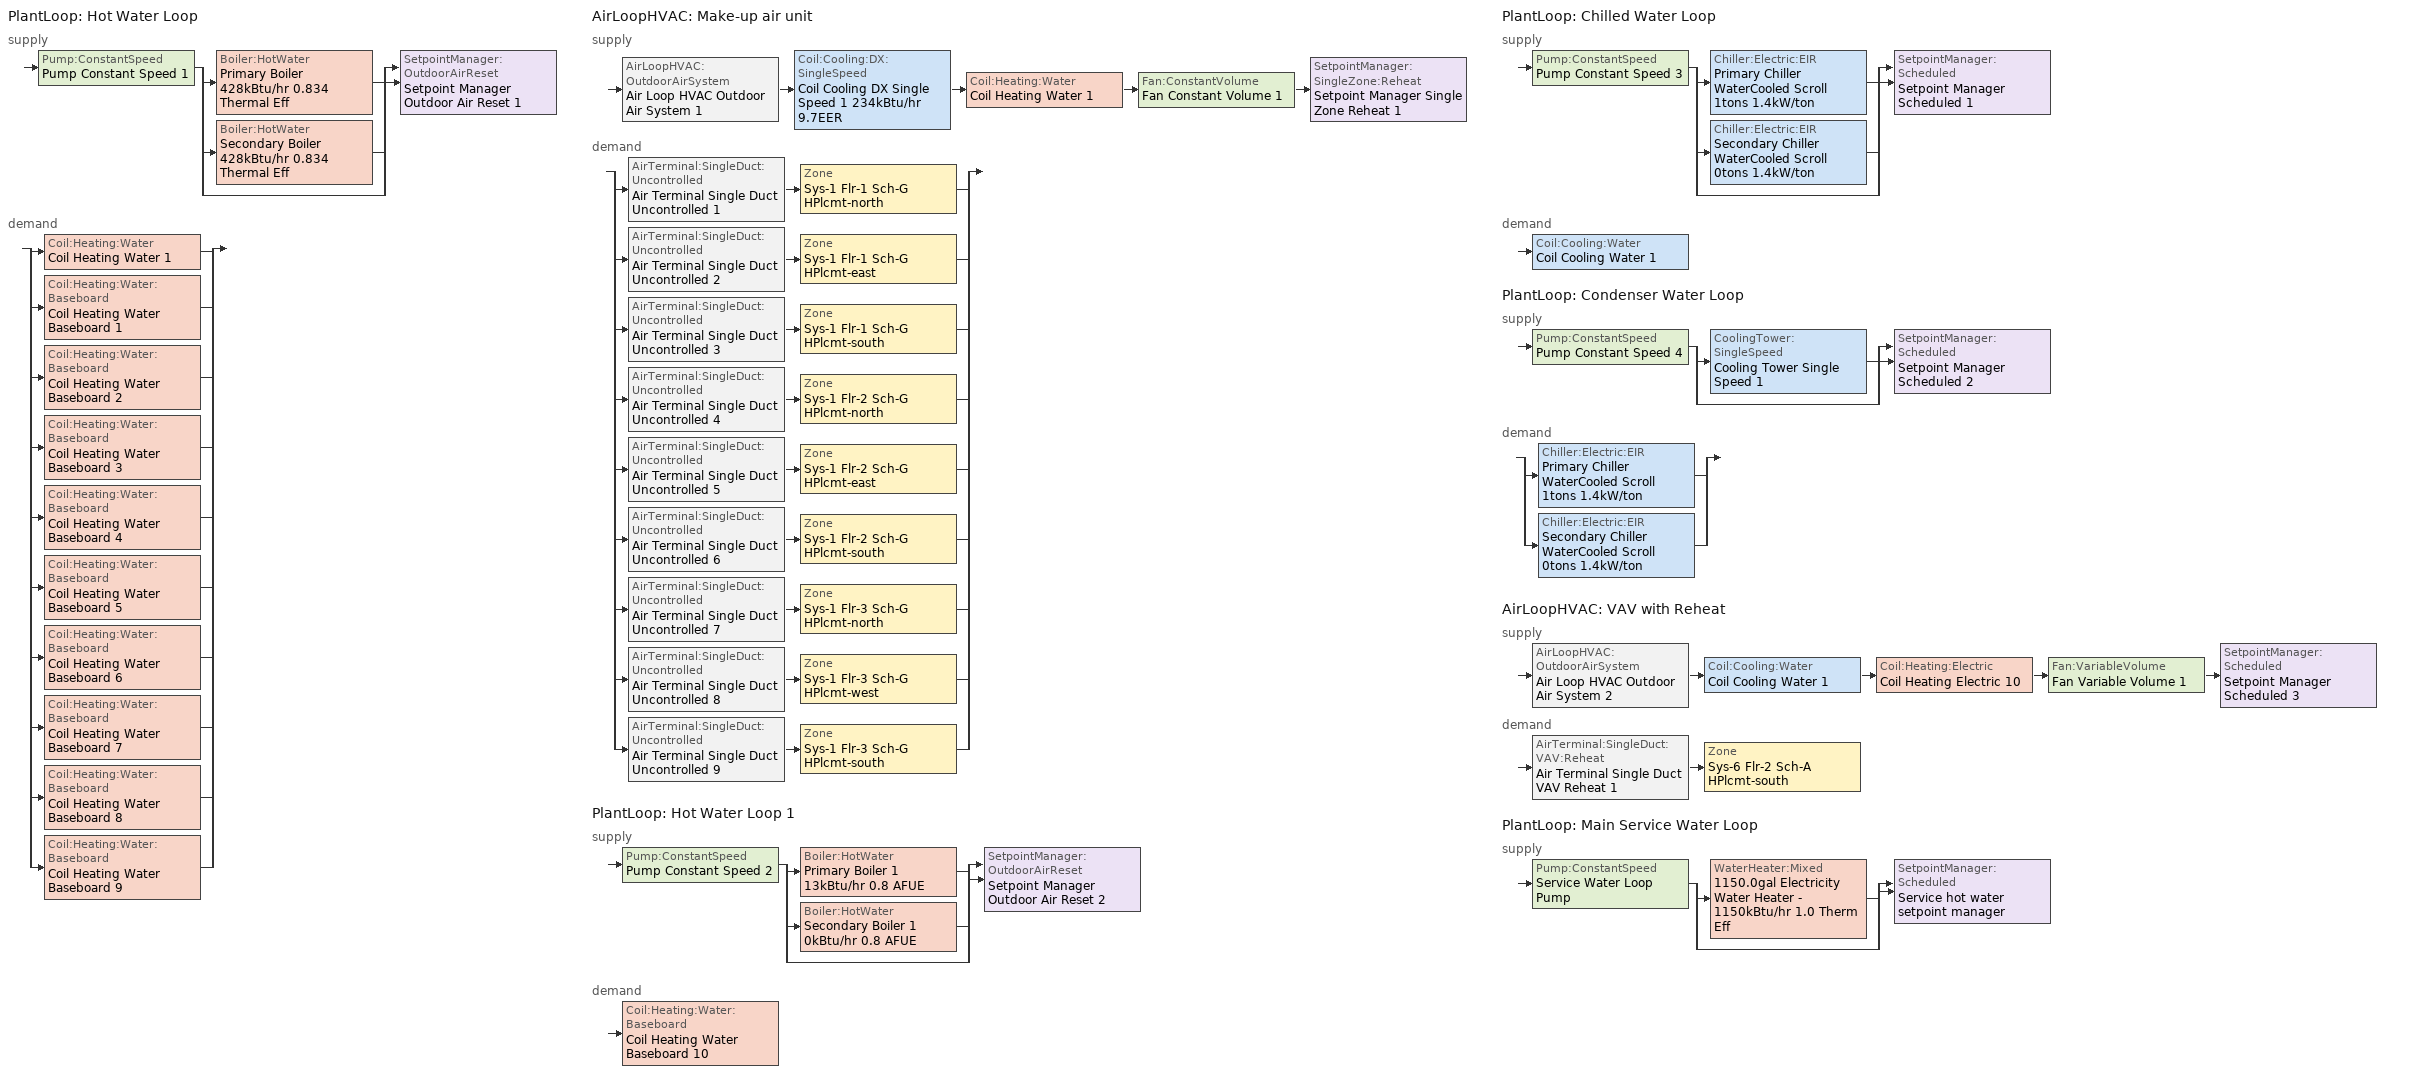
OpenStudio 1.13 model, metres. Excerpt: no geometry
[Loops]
PlantLoop 'Hot Water Loop'
 supply: Pump:ConstantSpeed 'Pump Constant Speed 1' > split
  | Boiler:HotWater 'Primary Boiler 428kBtu/hr 0.834 Thermal Eff'
  | Boiler:HotWater 'Secondary Boiler 428kBtu/hr 0.834 Thermal Eff'
  | bypass
  join > SetpointManager:OutdoorAirReset 'Setpoint Manager Outdoor Air Reset 1'
 demand: split
  | Coil:Heating:Water 'Coil Heating Water 1'
  | Coil:Heating:Water:Baseboard 'Coil Heating Water Baseboard 1'
  | Coil:Heating:Water:Baseboard 'Coil Heating Water Baseboard 2'
  | Coil:Heating:Water:Baseboard 'Coil Heating Water Baseboard 3'
  | Coil:Heating:Water:Baseboard 'Coil Heating Water Baseboard 4'
  | Coil:Heating:Water:Baseboard 'Coil Heating Water Baseboard 5'
  | Coil:Heating:Water:Baseboard 'Coil Heating Water Baseboard 6'
  | Coil:Heating:Water:Baseboard 'Coil Heating Water Baseboard 7'
  | Coil:Heating:Water:Baseboard 'Coil Heating Water Baseboard 8'
  | Coil:Heating:Water:Baseboard 'Coil Heating Water Baseboard 9'
AirLoopHVAC 'Make-up air unit'
 supply: AirLoopHVAC:OutdoorAirSystem 'Air Loop HVAC Outdoor Air System 1' > Coil:Cooling:DX:SingleSpeed 'Coil Cooling DX Single Speed 1 234kBtu/hr 9.7EER' > Coil:Heating:Water 'Coil Heating Water 1' > Fan:ConstantVolume 'Fan Constant Volume 1' > SetpointManager:SingleZone:Reheat 'Setpoint Manager Single Zone Reheat 1'
 demand: split
  | AirTerminal:SingleDuct:Uncontrolled 'Air Terminal Single Duct Uncontrolled 1' > Zone 'Sys-1 Flr-1 Sch-G HPlcmt-north'
  | AirTerminal:SingleDuct:Uncontrolled 'Air Terminal Single Duct Uncontrolled 2' > Zone 'Sys-1 Flr-1 Sch-G HPlcmt-east'
  | AirTerminal:SingleDuct:Uncontrolled 'Air Terminal Single Duct Uncontrolled 3' > Zone 'Sys-1 Flr-1 Sch-G HPlcmt-south'
  | AirTerminal:SingleDuct:Uncontrolled 'Air Terminal Single Duct Uncontrolled 4' > Zone 'Sys-1 Flr-2 Sch-G HPlcmt-north'
  | AirTerminal:SingleDuct:Uncontrolled 'Air Terminal Single Duct Uncontrolled 5' > Zone 'Sys-1 Flr-2 Sch-G HPlcmt-east'
  | AirTerminal:SingleDuct:Uncontrolled 'Air Terminal Single Duct Uncontrolled 6' > Zone 'Sys-1 Flr-2 Sch-G HPlcmt-south'
  | AirTerminal:SingleDuct:Uncontrolled 'Air Terminal Single Duct Uncontrolled 7' > Zone 'Sys-1 Flr-3 Sch-G HPlcmt-north'
  | AirTerminal:SingleDuct:Uncontrolled 'Air Terminal Single Duct Uncontrolled 8' > Zone 'Sys-1 Flr-3 Sch-G HPlcmt-west'
  | AirTerminal:SingleDuct:Uncontrolled 'Air Terminal Single Duct Uncontrolled 9' > Zone 'Sys-1 Flr-3 Sch-G HPlcmt-south'
PlantLoop 'Hot Water Loop 1'
 supply: Pump:ConstantSpeed 'Pump Constant Speed 2' > split
  | Boiler:HotWater 'Primary Boiler 1 13kBtu/hr 0.8 AFUE'
  | Boiler:HotWater 'Secondary Boiler 1 0kBtu/hr 0.8 AFUE'
  | bypass
  join > SetpointManager:OutdoorAirReset 'Setpoint Manager Outdoor Air Reset 2'
 demand: Coil:Heating:Water:Baseboard 'Coil Heating Water Baseboard 10'
PlantLoop 'Chilled Water Loop'
 supply: Pump:ConstantSpeed 'Pump Constant Speed 3' > split
  | Chiller:Electric:EIR 'Primary Chiller WaterCooled Scroll 1tons 1.4kW/ton'
  | Chiller:Electric:EIR 'Secondary Chiller WaterCooled Scroll 0tons 1.4kW/ton'
  | bypass
  join > SetpointManager:Scheduled 'Setpoint Manager Scheduled 1'
 demand: Coil:Cooling:Water 'Coil Cooling Water 1'
PlantLoop 'Condenser Water Loop'
 supply: Pump:ConstantSpeed 'Pump Constant Speed 4' > split
  | CoolingTower:SingleSpeed 'Cooling Tower Single Speed 1'
  | bypass
  join > SetpointManager:Scheduled 'Setpoint Manager Scheduled 2'
 demand: split
  | Chiller:Electric:EIR 'Primary Chiller WaterCooled Scroll 1tons 1.4kW/ton'
  | Chiller:Electric:EIR 'Secondary Chiller WaterCooled Scroll 0tons 1.4kW/ton'
AirLoopHVAC 'VAV with Reheat'
 supply: AirLoopHVAC:OutdoorAirSystem 'Air Loop HVAC Outdoor Air System 2' > Coil:Cooling:Water 'Coil Cooling Water 1' > Coil:Heating:Electric 'Coil Heating Electric 10' > Fan:VariableVolume 'Fan Variable Volume 1' > SetpointManager:Scheduled 'Setpoint Manager Scheduled 3'
 demand: AirTerminal:SingleDuct:VAV:Reheat 'Air Terminal Single Duct VAV Reheat 1' > Zone 'Sys-6 Flr-2 Sch-A HPlcmt-south'
PlantLoop 'Main Service Water Loop'
 supply: Pump:ConstantSpeed 'Service Water Loop Pump' > split
  | WaterHeater:Mixed '1150.0gal Electricity Water Heater - 1150kBtu/hr 1.0 Therm Eff'
  | bypass
  join > SetpointManager:Scheduled 'Service hot water setpoint manager'
[Sizing:Zone] Zone Cooling Design Supply Air Temperature Input Method=SupplyAirTemperature; Zone Cooling Design Supply Air Temperature {C}=13; Zone Cooling Design Supply Air Temperature Difference {deltaC}=11.11; Zone Heating Design Supply Air Temperature Input Method=SupplyAirTemperature; Zone Heating Design Supply Air Temperature {C}=43; Zone Heating Design Supply Air Temperature Difference {deltaC}=11.11; Zone Cooling Design Supply Air Humidity Ratio {kg-H2O/kg-air}=0.0085; Zone Heating Design Supply Air Humidity Ratio {kg-H2O/kg-air}=0.008; Zone Heating Sizing Factor=1.3; Zone Cooling Sizing Factor=1.1; Cooling Design Air Flow Method=DesignDay; Heating Design Air Flow Method=DesignDay; Account for Dedicated Outdoor Air System=No; Dedicated Outdoor Air System Control Strategy=NeutralSupplyAir; Dedicated Outdoor Air Low Setpoint Temperature for Design {C}=autosize; Dedicated Outdoor Air High Setpoint Temperature for Design {C}=autosize
Sys-1 Flr-1 Sch-G HPlcmt-north; Sys-1 Flr-1 Sch-G HPlcmt-east; Sys-1 Flr-1 Sch-G HPlcmt-south; Sys-1 Flr-2 Sch-G HPlcmt-north; Sys-1 Flr-2 Sch-G HPlcmt-east; Sys-1 Flr-2 Sch-G HPlcmt-south; Sys-1 Flr-3 Sch-G HPlcmt-north; Sys-1 Flr-3 Sch-G HPlcmt-west; Sys-1 Flr-3 Sch-G HPlcmt-south; Sys-6 Flr-2 Sch-A HPlcmt-south
[Zone equipment]
Sys-1 Flr-1 Sch-G HPlcmt-north: Sys-1 Flr-1 Sch-G HPlcmt-north PTAC, Zone HVAC Baseboard Convective Water 1, Air Terminal Single Duct Uncontrolled 1
Sys-1 Flr-1 Sch-G HPlcmt-east: Sys-1 Flr-1 Sch-G HPlcmt-east PTAC, Zone HVAC Baseboard Convective Water 2, Air Terminal Single Duct Uncontrolled 2
Sys-1 Flr-1 Sch-G HPlcmt-south: Sys-1 Flr-1 Sch-G HPlcmt-south PTAC, Zone HVAC Baseboard Convective Water 3, Air Terminal Single Duct Uncontrolled 3
Sys-1 Flr-2 Sch-G HPlcmt-north: Sys-1 Flr-2 Sch-G HPlcmt-north PTAC, Zone HVAC Baseboard Convective Water 4, Air Terminal Single Duct Uncontrolled 4
Sys-1 Flr-2 Sch-G HPlcmt-east: Sys-1 Flr-2 Sch-G HPlcmt-east PTAC, Zone HVAC Baseboard Convective Water 5, Air Terminal Single Duct Uncontrolled 5
Sys-1 Flr-2 Sch-G HPlcmt-south: Sys-1 Flr-2 Sch-G HPlcmt-south PTAC, Zone HVAC Baseboard Convective Water 6, Air Terminal Single Duct Uncontrolled 6
Sys-1 Flr-3 Sch-G HPlcmt-north: Sys-1 Flr-3 Sch-G HPlcmt-north PTAC, Zone HVAC Baseboard Convective Water 7, Air Terminal Single Duct Uncontrolled 7
Sys-1 Flr-3 Sch-G HPlcmt-west: Sys-1 Flr-3 Sch-G HPlcmt-west PTAC, Zone HVAC Baseboard Convective Water 8, Air Terminal Single Duct Uncontrolled 8
Sys-1 Flr-3 Sch-G HPlcmt-south: Sys-1 Flr-3 Sch-G HPlcmt-south PTAC, Zone HVAC Baseboard Convective Water 9, Air Terminal Single Duct Uncontrolled 9
Sys-6 Flr-2 Sch-A HPlcmt-south: Air Terminal Single Duct VAV Reheat 1, Zone HVAC Baseboard Convective Water 10
[PlantLoop] Plant Loop Volume {m3}=Autocalculate; Load Distribution Scheme=Optimal
Hot Water Loop; Hot Water Loop 1: Fluid Type=Water
Chilled Water Loop; Condenser Water Loop: 
Main Service Water Loop: Maximum Loop Temperature {C}=60; Minimum Loop Temperature {C}=10
[Sizing:Plant] Sizing Option=NonCoincident; Zone Timesteps in Averaging Window=1; Coincident Sizing Factor Mode=None
Name | Loop Type | Design Loop Exit Temperature {C} | Loop Design Temperature Difference {deltaC}
Hot Water Loop; Hot Water Loop 1 | Heating | 82 | 16
Chilled Water Loop | Cooling | 7 | 6
Condenser Water Loop | Condenser | 29 | 6
Main Service Water Loop | Heating | 60 | 5
[Pump:ConstantSpeed] Rated Flow Rate {m3/s}=autosize; Rated Power Consumption {W}=autosize; Fraction of Motor Inefficiencies to Fluid Stream=0; Pump Control Type=Intermittent
Name | Rated Pump Head {Pa} | Motor Efficiency
Pump Constant Speed 1 | 179352 | 0.865
Pump Constant Speed 2; Pump Constant Speed 3 | 179352 | 0.7
Pump Constant Speed 4 | 179352 | 0.855
Service Water Loop Pump | 0.01 | 1
[Boiler:HotWater] Fuel Type=FuelOil#1; Water Outlet Upper Temperature Limit {C}=99; Boiler Flow Mode=ConstantFlow; Parasitic Electric Load {W}=0; Sizing Factor=1
Name | Nominal Capacity {W} | Nominal Thermal Efficiency | Normalized Boiler Efficiency Curve
Primary Boiler 428kBtu/hr 0.834 Thermal Eff | 125364 | 0.834 | BOILER-EFFFPLR-NECB2011
Secondary Boiler 428kBtu/hr 0.834 Thermal Eff | 125364 | 0.834 | BOILER-EFFFPLR-NECB2011 2
Primary Boiler 1 13kBtu/hr 0.8 AFUE | 3781.89 | 0.8 | BOILER-EFFFPLR-NECB2011 1
Secondary Boiler 1 0kBtu/hr 0.8 AFUE | 0.001 | 0.8 | BOILER-EFFFPLR-NECB2011 3
[SetpointManager:OutdoorAirReset] Control Variable=Temperature; Setpoint at Outdoor Low Temperature {C}=82; Outdoor Low Temperature {C}=-16; Setpoint at Outdoor High Temperature {C}=60; Outdoor High Temperature {C}=0
Setpoint Manager Outdoor Air Reset 1; Setpoint Manager Outdoor Air Reset 2
[AirLoopHVAC] Design Supply Air Flow Rate {m3/s}=AutoSize
Name | Availability Schedule | Availability Manager
Make-up air unit | Make-up air unit Occ Sch | Availability Manager Night Cycle 1
VAV with Reheat | VAV with Reheat Occ Sch | Availability Manager Night Cycle 2
[Sizing:System] Type of Load to Size On=Sensible; Design Outdoor Air Flow Rate {m3/s}=Autosize; Preheat Design Temperature {C}=7; Preheat Design Humidity Ratio {kg-H2O/kg-Air}=0.008; Precool Design Temperature {C}=13; Precool Design Humidity Ratio {kg-H2O/kg-Air}=0.008; Central Cooling Design Supply Air Temperature {C}=13; Sizing Option=NonCoincident; 100% Outdoor Air in Cooling=No; 100% Outdoor Air in Heating=No; Central Cooling Design Supply Air Humidity Ratio {kg-H2O/kg-Air}=0.0085; Central Heating Design Supply Air Humidity Ratio {kg-H2O/kg-Air}=0.008; Cooling Design Air Flow Method=DesignDay; Cooling Design Air Flow Rate {m3/s}=0; Heating Design Air Flow Method=DesignDay; Heating Design Air Flow Rate {m3/s}=0; System Outdoor Air Method=ZoneSum; Zone Maximum Outdoor Air Fraction=1; Cooling Supply Air Flow Rate Per Floor Area {m3/s-m2}=0.00996765; Cooling Fraction of Autosized Cooling Supply Air Flow Rate=1; Cooling Supply Air Flow Rate Per Unit Cooling Capacity {m3/s-W}=3.94755e-05; Heating Supply Air Flow Rate Per Floor Area {m3/s-m2}=0.00996765; Heating Fraction of Autosized Heating Supply Air Flow Rate=1; Heating Fraction of Autosized Cooling Supply Air Flow Rate=1; Heating Supply Air Flow Rate Per Unit Heating Capacity {m3/s-W}=3.15882e-05; Cooling Design Capacity Method=CoolingDesignCapacity; Cooling Design Capacity {W}=autosize; Cooling Design Capacity Per Floor Area {W/m2}=234.7; Fraction of Autosized Cooling Design Capacity=1; Heating Design Capacity Method=HeatingDesignCapacity; Heating Design Capacity {W}=autosize; Heating Design Capacity Per Floor Area {W/m2}=157; Fraction of Autosized Heating Design Capacity=1; Central Cooling Capacity Control Method=OnOff
Name | Minimum System Air Flow Ratio | Central Heating Design Supply Air Temperature {C}
Make-up air unit | 1 | 43
VAV with Reheat | 0.3 | 13.1
[Fan:ConstantVolume] Availability Schedule=Always On Discrete; Fan Efficiency=0.39975; Pressure Rise {Pa}=640; Maximum Flow Rate {m3/s}=AutoSize; Motor Efficiency=0.615
Fan Constant Volume 1; Fan Constant Volume 2; Fan Constant Volume 3; Fan Constant Volume 4; Fan Constant Volume 5; Fan Constant Volume 6; Fan Constant Volume 7; Fan Constant Volume 8; Fan Constant Volume 9; Fan Constant Volume 10
[Coil:Heating:Water]
Coil Heating Water 1: Availability Schedule=Always On Discrete
[Coil:Cooling:DX:SingleSpeed] Availability Schedule=Always On Discrete; Rated Total Cooling Capacity {W}=autosize; Rated Sensible Heat Ratio=autosize; Rated Air Flow Rate {m3/s}=autosize; Rated Evaporator Fan Power Per Volume Flow Rate {W/(m3/s)}=773.3; Condenser Type=AirCooled; Evaporative Condenser Effectiveness=0; Evaporative Condenser Air Flow Rate {m3/s}=Autosize; Evaporative Condenser Pump Rated Power Consumption {W}=Autosize; Crankcase Heater Capacity {W}=0; Maximum Outdoor Dry-Bulb Temperature for Crankcase Heater Operation {C}=0; Basin Heater Capacity {W/K}=0; Basin Heater Setpoint Temperature {C}=10
Name | Rated COP {W/W} | Total Cooling Capacity Function of Temperature Curve | Total Cooling Capacity Function of Flow Fraction Curve | Energy Input Ratio Function of Temperature Curve | Energy Input Ratio Function of Flow Fraction Curve | Part Load Fraction Correlation Curve
Coil Cooling DX Single Speed 1 234kBtu/hr 9.7EER | 3.4563 | DXCOOL-NECB2011-REF-CAPFT | DXCOOL-NECB2011-REF-CAPFFLOW | DXCOOL-NECB2011-REF-COOLEIRFT | DXCOOL-NECB2011-REF-COOLEIRFFLOW | DXCOOL-NECB2011-REF-COOLPLFFPLR
Coil Cooling DX Single Speed 2 30kBtu/hr 9.3EER | 3.16678 | DXCOOL-NECB2011-REF-CAPFT 2 | DXCOOL-NECB2011-REF-CAPFFLOW 2 | DXCOOL-NECB2011-REF-COOLEIRFT 2 | DXCOOL-NECB2011-REF-COOLEIRFFLOW 2 | DXCOOL-NECB2011-REF-COOLPLFFPLR 2
Coil Cooling DX Single Speed 3 8kBtu/hr 10.8EER | 3.66767 | DXCOOL-NECB2011-REF-CAPFT 3 | DXCOOL-NECB2011-REF-CAPFFLOW 3 | DXCOOL-NECB2011-REF-COOLEIRFT 3 | DXCOOL-NECB2011-REF-COOLEIRFFLOW 3 | DXCOOL-NECB2011-REF-COOLPLFFPLR 3
Coil Cooling DX Single Speed 4 40kBtu/hr 9.3EER | 3.17394 | DXCOOL-NECB2011-REF-CAPFT 4 | DXCOOL-NECB2011-REF-CAPFFLOW 4 | DXCOOL-NECB2011-REF-COOLEIRFT 4 | DXCOOL-NECB2011-REF-COOLEIRFFLOW 4 | DXCOOL-NECB2011-REF-COOLPLFFPLR 4
Coil Cooling DX Single Speed 5 26kBtu/hr 9.3EER | 3.16441 | DXCOOL-NECB2011-REF-CAPFT 5 | DXCOOL-NECB2011-REF-CAPFFLOW 5 | DXCOOL-NECB2011-REF-COOLEIRFT 5 | DXCOOL-NECB2011-REF-COOLEIRFFLOW 5 | DXCOOL-NECB2011-REF-COOLPLFFPLR 5
Coil Cooling DX Single Speed 6 7kBtu/hr 11.0EER | 3.71599 | DXCOOL-NECB2011-REF-CAPFT 6 | DXCOOL-NECB2011-REF-CAPFFLOW 6 | DXCOOL-NECB2011-REF-COOLEIRFT 6 | DXCOOL-NECB2011-REF-COOLEIRFFLOW 6 | DXCOOL-NECB2011-REF-COOLPLFFPLR 6
Coil Cooling DX Single Speed 7 18kBtu/hr 9.3EER | 3.15852 | DXCOOL-NECB2011-REF-CAPFT 7 | DXCOOL-NECB2011-REF-CAPFFLOW 7 | DXCOOL-NECB2011-REF-COOLEIRFT 7 | DXCOOL-NECB2011-REF-COOLEIRFFLOW 7 | DXCOOL-NECB2011-REF-COOLPLFFPLR 7
Coil Cooling DX Single Speed 8 51kBtu/hr 9.3EER | 3.18203 | DXCOOL-NECB2011-REF-CAPFT 8 | DXCOOL-NECB2011-REF-CAPFFLOW 8 | DXCOOL-NECB2011-REF-COOLEIRFT 8 | DXCOOL-NECB2011-REF-COOLEIRFFLOW 8 | DXCOOL-NECB2011-REF-COOLPLFFPLR 8
Coil Cooling DX Single Speed 9 14kBtu/hr 9.6EER | 3.26113 | DXCOOL-NECB2011-REF-CAPFT 9 | DXCOOL-NECB2011-REF-CAPFFLOW 9 | DXCOOL-NECB2011-REF-COOLEIRFT 9 | DXCOOL-NECB2011-REF-COOLEIRFFLOW 9 | DXCOOL-NECB2011-REF-COOLPLFFPLR 9
Coil Cooling DX Single Speed 10 53kBtu/hr 9.3EER | 3.18387 | DXCOOL-NECB2011-REF-CAPFT 1 | DXCOOL-NECB2011-REF-CAPFFLOW 1 | DXCOOL-NECB2011-REF-COOLEIRFT 1 | DXCOOL-NECB2011-REF-COOLEIRFFLOW 1 | DXCOOL-NECB2011-REF-COOLPLFFPLR 1
[Controller:OutdoorAir] Minimum Outdoor Air Flow Rate {m3/s}=Autosize; Maximum Outdoor Air Flow Rate {m3/s}=Autosize; Economizer Control Action Type=ModulateFlow; Lockout Type=NoLockout; Minimum Limit Type=FixedMinimum; High Humidity Control=No; Heat Recovery Bypass Control Type=BypassWhenWithinEconomizerLimits
Name | Economizer Control Type | Minimum Outdoor Air Schedule | Controller Mechanical Ventilation | Economizer Maximum Limit Dry-Bulb Temperature {C} | Economizer Maximum Limit Enthalpy {J/kg} | Economizer Minimum Limit Dry-Bulb Temperature {C}
Controller Outdoor Air 1 | DifferentialEnthalpy | Make-up air unit Occ Sch | Controller Mechanical Ventilation 1
Controller Outdoor Air 2 | NoEconomizer | VAV with Reheat Occ Sch | Controller Mechanical Ventilation 2 | 28 | 64000 | -100
[Controller:MechanicalVentilation] Availability Schedule=Always On Discrete; System Outdoor Air Method=ZoneSum
Controller Mechanical Ventilation 1; Controller Mechanical Ventilation 2
[AirLoopHVAC:OutdoorAirSystem]
Name | Controller
Air Loop HVAC Outdoor Air System 1 | Controller Outdoor Air 1
Air Loop HVAC Outdoor Air System 2 | Controller Outdoor Air 2
[Controller:WaterCoil] Minimum Actuated Flow {m3/s}=0
Name | Water Coil | Action | Controller Convergence Tolerance {deltaC}
Controller Water Coil 1 | Coil Heating Water 1 | Normal | 0.0001
Controller Water Coil 2 | Coil Cooling Water 1 | Reverse
[SetpointManager:SingleZone:Reheat]
Setpoint Manager Single Zone Reheat 1: Minimum Supply Air Temperature {C}=13; Maximum Supply Air Temperature {C}=99; Control Zone=Sys-1 Flr-1 Sch-G HPlcmt-north
[Coil:Heating:Electric]
Name | Availability Schedule
Coil Heating Electric 1; Coil Heating Electric 2; Coil Heating Electric 3; Coil Heating Electric 4; Coil Heating Electric 5; Coil Heating Electric 6; Coil Heating Electric 7; Coil Heating Electric 8; Coil Heating Electric 9 | ON_OFF_ALWAYS_OFF
Coil Heating Electric 10; Coil Heating Electric 11 | Always On Discrete
[ZoneHVAC:PackagedTerminalAirConditioner] Availability Schedule=Always On Discrete; Supply Air Flow Rate During Cooling Operation {m3/s}=Autosize; Supply Air Flow Rate During Heating Operation {m3/s}=Autosize; Supply Air Flow Rate When No Cooling or Heating is Needed {m3/s}=Autosize; Outdoor Air Flow Rate During Cooling Operation {m3/s}=Autosize; Outdoor Air Flow Rate During Heating Operation {m3/s}=Autosize; Outdoor Air Flow Rate When No Cooling or Heating is Needed {m3/s}=Autosize; Fan Placement=DrawThrough
Name | Supply Air Fan | Heating Coil | Cooling Coil
Sys-1 Flr-1 Sch-G HPlcmt-north PTAC | Fan Constant Volume 2 | Coil Heating Electric 1 | Coil Cooling DX Single Speed 2 30kBtu/hr 9.3EER
Sys-1 Flr-1 Sch-G HPlcmt-east PTAC | Fan Constant Volume 3 | Coil Heating Electric 2 | Coil Cooling DX Single Speed 3 8kBtu/hr 10.8EER
Sys-1 Flr-1 Sch-G HPlcmt-south PTAC | Fan Constant Volume 4 | Coil Heating Electric 3 | Coil Cooling DX Single Speed 4 40kBtu/hr 9.3EER
Sys-1 Flr-2 Sch-G HPlcmt-north PTAC | Fan Constant Volume 5 | Coil Heating Electric 4 | Coil Cooling DX Single Speed 5 26kBtu/hr 9.3EER
Sys-1 Flr-2 Sch-G HPlcmt-east PTAC | Fan Constant Volume 6 | Coil Heating Electric 5 | Coil Cooling DX Single Speed 6 7kBtu/hr 11.0EER
Sys-1 Flr-2 Sch-G HPlcmt-south PTAC | Fan Constant Volume 7 | Coil Heating Electric 6 | Coil Cooling DX Single Speed 7 18kBtu/hr 9.3EER
Sys-1 Flr-3 Sch-G HPlcmt-north PTAC | Fan Constant Volume 8 | Coil Heating Electric 7 | Coil Cooling DX Single Speed 8 51kBtu/hr 9.3EER
Sys-1 Flr-3 Sch-G HPlcmt-west PTAC | Fan Constant Volume 9 | Coil Heating Electric 8 | Coil Cooling DX Single Speed 9 14kBtu/hr 9.6EER
Sys-1 Flr-3 Sch-G HPlcmt-south PTAC | Fan Constant Volume 10 | Coil Heating Electric 9 | Coil Cooling DX Single Speed 10 53kBtu/hr 9.3EER
[Coil:Heating:Water:Baseboard] Heating Design Capacity Method=HeatingDesignCapacity; Heating Design Capacity {W}=autosize; Heating Design Capacity Per Floor Area {W/m2}=0; Fraction of Autosized Heating Design Capacity=0.8
Coil Heating Water Baseboard 1; Coil Heating Water Baseboard 2; Coil Heating Water Baseboard 3; Coil Heating Water Baseboard 4; Coil Heating Water Baseboard 5; Coil Heating Water Baseboard 6; Coil Heating Water Baseboard 7; Coil Heating Water Baseboard 8; Coil Heating Water Baseboard 9; Coil Heating Water Baseboard 10
[ZoneHVAC:Baseboard:Convective:Water] Availability Schedule=Always On Discrete
Name | Heating Coil
Zone HVAC Baseboard Convective Water 1 | Coil Heating Water Baseboard 1
Zone HVAC Baseboard Convective Water 2 | Coil Heating Water Baseboard 2
Zone HVAC Baseboard Convective Water 3 | Coil Heating Water Baseboard 3
Zone HVAC Baseboard Convective Water 4 | Coil Heating Water Baseboard 4
Zone HVAC Baseboard Convective Water 5 | Coil Heating Water Baseboard 5
Zone HVAC Baseboard Convective Water 6 | Coil Heating Water Baseboard 6
Zone HVAC Baseboard Convective Water 7 | Coil Heating Water Baseboard 7
Zone HVAC Baseboard Convective Water 8 | Coil Heating Water Baseboard 8
Zone HVAC Baseboard Convective Water 9 | Coil Heating Water Baseboard 9
Zone HVAC Baseboard Convective Water 10 | Coil Heating Water Baseboard 10
[AirTerminal:SingleDuct:Uncontrolled] Availability Schedule=Always On Discrete; Maximum Air Flow Rate {m3/s}=AutoSize
Air Terminal Single Duct Uncontrolled 1; Air Terminal Single Duct Uncontrolled 2; Air Terminal Single Duct Uncontrolled 3; Air Terminal Single Duct Uncontrolled 4; Air Terminal Single Duct Uncontrolled 5; Air Terminal Single Duct Uncontrolled 6; Air Terminal Single Duct Uncontrolled 7; Air Terminal Single Duct Uncontrolled 8; Air Terminal Single Duct Uncontrolled 9
[Chiller:Electric:EIR] Reference COP {W/W}=2.50142; Minimum Part Load Ratio=0.25; Minimum Unloading Ratio=0.25; Condenser Type=WaterCooled; Chiller Flow Mode=LeavingSetpointModulated; Design Heat Recovery Water Flow Rate {m3/s}=0; Sizing Factor=1; Basin Heater Capacity {W/K}=0; Basin Heater Setpoint Temperature {C}=10
Name | Reference Capacity {W} | Cooling Capacity Function of Temperature Curve | Electric Input to Cooling Output Ratio Function of Temperature Curve | Electric Input to Cooling Output Ratio Function of Part Load Ratio Curve
Primary Chiller WaterCooled Scroll 1tons 1.4kW/ton | 3074.88 | WaterCooled_Scroll_CAPFT_NECB2011 | WaterCooled_Scroll_EIRFT_NECB2011 | WaterCooled_Scroll_EIRFPLR_NECB2011
Secondary Chiller WaterCooled Scroll 0tons 1.4kW/ton | 0.001 | WaterCooled_Scroll_CAPFT_NECB2011 1 | WaterCooled_Scroll_EIRFT_NECB2011 1 | WaterCooled_Scroll_EIRFPLR_NECB2011 1
[SetpointManager:Scheduled] Control Variable=Temperature
Name | Schedule
Setpoint Manager Scheduled 1 | CHW Temp
Setpoint Manager Scheduled 2 | CW Temp
Setpoint Manager Scheduled 3 | Supply Air Temp
Service hot water setpoint manager | Service Water Loop Temp - 140F
[CoolingTower:SingleSpeed]
Cooling Tower Single Speed 1: Design Water Flow Rate {m3/s}=autosize; Design Air Flow Rate {m3/s}=autosize; Fan Power at Design Air Flow Rate {W}=64.5619; U-Factor Times Area Value at Design Air Flow Rate {W/K}=autosize; Air Flow Rate in Free Convection Regime {m3/s}=autosize; U-Factor Times Area Value at Free Convection Air Flow Rate {W/K}=autosize; Performance Input Method=UFactorTimesAreaAndDesignWaterFlowRate; Free Convection Capacity {W}=0; Basin Heater Capacity {W/K}=0; Evaporation Loss Mode=LossFactor; Evaporation Loss Factor {percent/K}=0.2; Drift Loss Percent {percent}=0.008; Blowdown Calculation Mode=ConcentrationRatio; Blowdown Concentration Ratio=3; Capacity Control=FanCycling; Number of Cells=1; Cell Control=MinimalCell; Cell Minimum  Water Flow Rate Fraction=0.33; Cell Maximum Water Flow Rate Fraction=2.5; Sizing Factor=1
[Fan:VariableVolume]
Fan Variable Volume 1: Availability Schedule=Always On Discrete; Fan Efficiency=0.549965; Pressure Rise {Pa}=1458.33; Maximum Flow Rate {m3/s}=Autosize; Fan Power Minimum Flow Rate Input Method=Fraction; Fan Power Minimum Flow Fraction=0.68; Fan Power Minimum Air Flow Rate {m3/s}=0; Motor Efficiency=0.8461; Motor In Airstream Fraction=1; Fan Power Coefficient 1=-2.4176; Fan Power Coefficient 2=9.5874; Fan Power Coefficient 3=-11.559; Fan Power Coefficient 4=5.4009; Fan Power Coefficient 5=0
[Coil:Cooling:Water]
Coil Cooling Water 1: Availability Schedule=Always On Discrete
[AirTerminal:SingleDuct:VAV:Reheat]
Air Terminal Single Duct VAV Reheat 1: Availability Schedule=Always On Discrete; Maximum Air Flow Rate {m3/s}=AutoSize; Zone Minimum Air Flow Input Method=FixedFlowRate; Constant Minimum Air Flow Fraction=0.3; Fixed Minimum Air Flow Rate {m3/s}=0.176499; Reheat Coil=Coil Heating Electric 11; Maximum Hot Water or Steam Flow Rate {m3/s}=AutoSize; Minimum Hot Water or Steam Flow Rate {m3/s}=0; Convergence Tolerance=0.001; Damper Heating Action=Normal; Maximum Flow per Zone Floor Area During Reheat {m3/s-m2}=AutoSize; Maximum Flow Fraction During Reheat=AutoSize; Maximum Reheat Air Temperature {C}=43; Control For Outdoor Air=No
[WaterHeater:Mixed]
1150.0gal Electricity Water Heater - 1150kBtu/hr 1.0 Therm Eff: Tank Volume {m3}=4.35322; Setpoint Temperature Schedule=Service Water Loop Temp - 140F; Deadband Temperature Difference {deltaC}=2; Maximum Temperature Limit {C}=82.2222; Heater Control Type=Cycle; Heater Maximum Capacity {W}=337032; Heater Fuel Type=Electricity; Heater Thermal Efficiency=1; Off Cycle Parasitic Fuel Consumption Rate {W}=25.717; Off Cycle Parasitic Fuel Type=Electricity; Off Cycle Parasitic Heat Fraction to Tank=0.8; On Cycle Parasitic Fuel Consumption Rate {W}=25.717; On Cycle Parasitic Fuel Type=Electricity; On Cycle Parasitic Heat Fraction to Tank=0; Ambient Temperature Indicator=Schedule; Ambient Temperature Schedule=Water Heater Ambient Temp Schedule - 70F; Off Cycle Loss Coefficient to Ambient Temperature {W/K}=9.09539; On Cycle Loss Coefficient to Ambient Temperature {W/K}=9.09539; Use Side Effectiveness=1; Source Side Effectiveness=1; Use Side Design Flow Rate {m3/s}=autosize; Source Side Design Flow Rate {m3/s}=autosize; Indirect Water Heating Recovery Time {hr}=1.5
[AvailabilityManager:NightCycle] Control Type=CycleOnAny; Thermostat Tolerance {deltaC}=1; Cycling Run Time {s}=3600
Availability Manager Night Cycle 1; Availability Manager Night Cycle 2
[Schedule:Ruleset]
Name | Default Day Schedule | Summer Design Day Schedule | Winter Design Day Schedule
ON_OFF_ALWAYS_OFF | Schedule Day 3
CHW Temp | Schedule Day 4
CW Temp | Schedule Day 5
Supply Air Temp | Supply Air Temp Default
Service Water Loop Temp - 140F | Service Water Loop Temp - 140F Default
Water Heater Ambient Temp Schedule - 70F | Water Heater Ambient Temp Schedule - 70F Default
Make-up air unit Occ Sch | Make-up air unit Occ Sch Default | Make-up air unit Occ Sch Summer Design Day | Make-up air unit Occ Sch Winter Design Day
VAV with Reheat Occ Sch | VAV with Reheat Occ Sch Default | VAV with Reheat Occ Sch Summer Design Day | VAV with Reheat Occ Sch Winter Design Day
[Schedule:Day]
Schedule Day 3; wkdON_OFF_ALWAYS_OFF 1; satON_OFF_ALWAYS_OFF 1; sunON_OFF_ALWAYS_OFF 1: 1, 0, 0, 2, 0, 0, 3, 0, 0, 4, 0, 0, 5, 0, 0, 6, 0, 0, 7, 0, 0, 8, 0, 0, 9, 0, 0, 10, 0, 0, 11, 0, 0, 12, 0, 0, 13, 0, 0, 14, 0, 0, 15, 0, 0, 16, 0, 0, 17, 0, 0, 18, 0, 0, 19, 0, 0, 20, 0, 0, 21, 0, 0, 22, 0, 0, 23, 0, 0, 24, 0, 0
Schedule Day 4; wkdCHW Temp 1; satCHW Temp 1; sunCHW Temp 1: 1, 0, 7, 2, 0, 7, 3, 0, 7, 4, 0, 7, 5, 0, 7, 6, 0, 7, 7, 0, 7, 8, 0, 7, 9, 0, 7, 10, 0, 7, 11, 0, 7, 12, 0, 7, 13, 0, 7, 14, 0, 7, 15, 0, 7, 16, 0, 7, 17, 0, 7, 18, 0, 7, 19, 0, 7, 20, 0, 7, 21, 0, 7, 22, 0, 7, 23, 0, 7, 24, 0, 7
Schedule Day 5; wkdCW Temp 1; satCW Temp 1; sunCW Temp 1: 1, 0, 29, 2, 0, 29, 3, 0, 29, 4, 0, 29, 5, 0, 29, 6, 0, 29, 7, 0, 29, 8, 0, 29, 9, 0, 29, 10, 0, 29, 11, 0, 29, 12, 0, 29, 13, 0, 29, 14, 0, 29, 15, 0, 29, 16, 0, 29, 17, 0, 29, 18, 0, 29, 19, 0, 29, 20, 0, 29, 21, 0, 29, 22, 0, 29, 23, 0, 29, 24, 0, 29
Supply Air Temp Default: 24, 0, 13
Service Water Loop Temp - 140F Default: 24, 0, 60
Water Heater Ambient Temp Schedule - 70F Default: 24, 0, 21.1111
Make-up air unit Occ Sch Default; Make-up air unit Occ Sch Winter Design Day; Make-up air unit Occ Sch Summer Design Day; Make-up air unit Occ Sch Monday; Make-up air unit Occ Sch Tuesday; Make-up air unit Occ Sch Wednesday; Make-up air unit Occ Sch Thursday; Make-up air unit Occ Sch Friday; Make-up air unit Occ Sch Saturday; Make-up air unit Occ Sch Sunday; VAV with Reheat Occ Sch Default; VAV with Reheat Occ Sch Winter Design Day; VAV with Reheat Occ Sch Summer Design Day: 24, 0, 1
VAV with Reheat Occ Sch Monday; VAV with Reheat Occ Sch Tuesday; VAV with Reheat Occ Sch Wednesday; VAV with Reheat Occ Sch Thursday; VAV with Reheat Occ Sch Friday: 8, 0, 0, 19, 0, 1, 24, 0, 0
VAV with Reheat Occ Sch Saturday; VAV with Reheat Occ Sch Sunday: 24, 0, 0
[Schedule:Rule] Date Specification Type=DateRange; Start Month=1; Start Day=1; End Month=12
Name | Schedule Ruleset | Rule Order | Day Schedule | Apply Sunday | Apply Monday | Apply Tuesday | Apply Wednesday | Apply Thursday | Apply Friday | Apply Saturday | End Day
wkdON_OFF_ALWAYS_OFF rule | ON_OFF_ALWAYS_OFF | 2 | wkdON_OFF_ALWAYS_OFF 1 | No | Yes | Yes | Yes | Yes | Yes | No | 31
satON_OFF_ALWAYS_OFFrule | ON_OFF_ALWAYS_OFF | 1 | satON_OFF_ALWAYS_OFF 1 | No | No | No | No | No | No | Yes | 31
sunON_OFF_ALWAYS_OFFrule | ON_OFF_ALWAYS_OFF | 0 | sunON_OFF_ALWAYS_OFF 1 | Yes | No | No | No | No | No | No | 31
wkdCHW Temp rule | CHW Temp | 2 | wkdCHW Temp 1 | No | Yes | Yes | Yes | Yes | Yes | No | 31
satCHW Temprule | CHW Temp | 1 | satCHW Temp 1 | No | No | No | No | No | No | Yes | 31
sunCHW Temprule | CHW Temp | 0 | sunCHW Temp 1 | Yes | No | No | No | No | No | No | 31
wkdCW Temp rule | CW Temp | 2 | wkdCW Temp 1 | No | Yes | Yes | Yes | Yes | Yes | No | 31
satCW Temprule | CW Temp | 1 | satCW Temp 1 | No | No | No | No | No | No | Yes | 31
sunCW Temprule | CW Temp | 0 | sunCW Temp 1 | Yes | No | No | No | No | No | No | 31
Make-up air unit Occ Sch Monday Rule | Make-up air unit Occ Sch | 6 | Make-up air unit Occ Sch Monday |  | Yes |  |  |  |  |  | 25
Make-up air unit Occ Sch Tuesday Rule | Make-up air unit Occ Sch | 5 | Make-up air unit Occ Sch Tuesday |  |  | Yes |  |  |  |  | 26
Make-up air unit Occ Sch Wednesday Rule | Make-up air unit Occ Sch | 4 | Make-up air unit Occ Sch Wednesday |  |  |  | Yes |  |  |  | 27
Make-up air unit Occ Sch Thursday Rule | Make-up air unit Occ Sch | 3 | Make-up air unit Occ Sch Thursday |  |  |  |  | Yes |  |  | 28
Make-up air unit Occ Sch Friday Rule | Make-up air unit Occ Sch | 2 | Make-up air unit Occ Sch Friday |  |  |  |  |  | Yes |  | 29
Make-up air unit Occ Sch Saturday Rule | Make-up air unit Occ Sch | 1 | Make-up air unit Occ Sch Saturday |  |  |  |  |  |  | Yes | 30
Make-up air unit Occ Sch Sunday Rule | Make-up air unit Occ Sch | 0 | Make-up air unit Occ Sch Sunday | Yes |  |  |  |  |  |  | 31
VAV with Reheat Occ Sch Monday Rule | VAV with Reheat Occ Sch | 6 | VAV with Reheat Occ Sch Monday |  | Yes |  |  |  |  |  | 25
VAV with Reheat Occ Sch Tuesday Rule | VAV with Reheat Occ Sch | 5 | VAV with Reheat Occ Sch Tuesday |  |  | Yes |  |  |  |  | 26
VAV with Reheat Occ Sch Wednesday Rule | VAV with Reheat Occ Sch | 4 | VAV with Reheat Occ Sch Wednesday |  |  |  | Yes |  |  |  | 27
VAV with Reheat Occ Sch Thursday Rule | VAV with Reheat Occ Sch | 3 | VAV with Reheat Occ Sch Thursday |  |  |  |  | Yes |  |  | 28
VAV with Reheat Occ Sch Friday Rule | VAV with Reheat Occ Sch | 2 | VAV with Reheat Occ Sch Friday |  |  |  |  |  | Yes |  | 29
VAV with Reheat Occ Sch Saturday Rule | VAV with Reheat Occ Sch | 1 | VAV with Reheat Occ Sch Saturday |  |  |  |  |  |  | Yes | 30
VAV with Reheat Occ Sch Sunday Rule | VAV with Reheat Occ Sch | 0 | VAV with Reheat Occ Sch Sunday | Yes |  |  |  |  |  |  | 31
[Schedule:Constant]
Always On Discrete: Value=1
[Curve:Biquadratic] Minimum Value of y=24
Name | Coefficient1 Constant | Coefficient2 x | Coefficient3 x**2 | Coefficient4 y | Coefficient5 y**2 | Coefficient6 x*y | Minimum Value of x | Maximum Value of x | Maximum Value of y
DXCOOL-NECB2011-REF-CAPFT; DXCOOL-NECB2011-REF-CAPFT 1; DXCOOL-NECB2011-REF-CAPFT 2; DXCOOL-NECB2011-REF-CAPFT 3; DXCOOL-NECB2011-REF-CAPFT 4; DXCOOL-NECB2011-REF-CAPFT 5; DXCOOL-NECB2011-REF-CAPFT 6; DXCOOL-NECB2011-REF-CAPFT 7; DXCOOL-NECB2011-REF-CAPFT 8; DXCOOL-NECB2011-REF-CAPFT 9 | 0.867905 | 0.0142459 | 0.00055436 | -0.0075575 | 3.3e-05 | -0.0001918 | 13 | 24 | 46
DXCOOL-NECB2011-REF-COOLEIRFT; DXCOOL-NECB2011-REF-COOLEIRFT 1; DXCOOL-NECB2011-REF-COOLEIRFT 2; DXCOOL-NECB2011-REF-COOLEIRFT 3; DXCOOL-NECB2011-REF-COOLEIRFT 4; DXCOOL-NECB2011-REF-COOLEIRFT 5; DXCOOL-NECB2011-REF-COOLEIRFT 6; DXCOOL-NECB2011-REF-COOLEIRFT 7; DXCOOL-NECB2011-REF-COOLEIRFT 8; DXCOOL-NECB2011-REF-COOLEIRFT 9 | 0.116936 | 0.0284933 | -0.0004112 | 0.0214108 | 0.00016103 | -0.0006791 | 13 | 24 | 46
WaterCooled_Scroll_CAPFT_NECB2011; WaterCooled_Scroll_CAPFT_NECB2011 1 | 0.94418 | 0.0337102 | 9.75564e-05 | -0.00322114 | -4.91832e-05 | -0.000177584 | 5 | 10 | 35
WaterCooled_Scroll_EIRFT_NECB2011; WaterCooled_Scroll_EIRFT_NECB2011 1 | 0.727393 | -0.0118922 | 0.000541177 | 0.00187934 | 0.000473461 | -0.000711472 | 5 | 10 | 35
[Curve:Quadratic] Minimum Value of x=0; Maximum Value of x=1
Name | Coefficient1 Constant | Coefficient2 x | Coefficient3 x**2
DXCOOL-NECB2011-REF-CAPFFLOW; DXCOOL-NECB2011-REF-COOLEIRFFLOW; DXCOOL-NECB2011-REF-CAPFFLOW 1; DXCOOL-NECB2011-REF-COOLEIRFFLOW 1; DXCOOL-NECB2011-REF-CAPFFLOW 2; DXCOOL-NECB2011-REF-COOLEIRFFLOW 2; DXCOOL-NECB2011-REF-CAPFFLOW 3; DXCOOL-NECB2011-REF-COOLEIRFFLOW 3; DXCOOL-NECB2011-REF-CAPFFLOW 4; DXCOOL-NECB2011-REF-COOLEIRFFLOW 4; DXCOOL-NECB2011-REF-CAPFFLOW 5; DXCOOL-NECB2011-REF-COOLEIRFFLOW 5; DXCOOL-NECB2011-REF-CAPFFLOW 6; DXCOOL-NECB2011-REF-COOLEIRFFLOW 6; DXCOOL-NECB2011-REF-CAPFFLOW 7; DXCOOL-NECB2011-REF-COOLEIRFFLOW 7; DXCOOL-NECB2011-REF-CAPFFLOW 8; DXCOOL-NECB2011-REF-COOLEIRFFLOW 8; DXCOOL-NECB2011-REF-CAPFFLOW 9; DXCOOL-NECB2011-REF-COOLEIRFFLOW 9 | 1 | 0 | 0
WaterCooled_Scroll_EIRFPLR_NECB2011; WaterCooled_Scroll_EIRFPLR_NECB2011 1 | 0.04412 | 0.640367 | 0.319555
[Curve:Cubic] Maximum Value of x=1
Name | Coefficient1 Constant | Coefficient2 x | Coefficient3 x**2 | Coefficient4 x**3 | Minimum Value of x
DXCOOL-NECB2011-REF-COOLPLFFPLR; DXCOOL-NECB2011-REF-COOLPLFFPLR 1; DXCOOL-NECB2011-REF-COOLPLFFPLR 2; DXCOOL-NECB2011-REF-COOLPLFFPLR 3; DXCOOL-NECB2011-REF-COOLPLFFPLR 4; DXCOOL-NECB2011-REF-COOLPLFFPLR 5; DXCOOL-NECB2011-REF-COOLPLFFPLR 6; DXCOOL-NECB2011-REF-COOLPLFFPLR 7; DXCOOL-NECB2011-REF-COOLPLFFPLR 8; DXCOOL-NECB2011-REF-COOLPLFFPLR 9 | 0.0277 | 4.9151 | -8.184 | 4.2702 | 0.7
BOILER-EFFFPLR-NECB2011; BOILER-EFFFPLR-NECB2011 1; BOILER-EFFFPLR-NECB2011 2; BOILER-EFFFPLR-NECB2011 3 | 0.2901 | 2.6664 | -3.764 | 1.82 | 0
